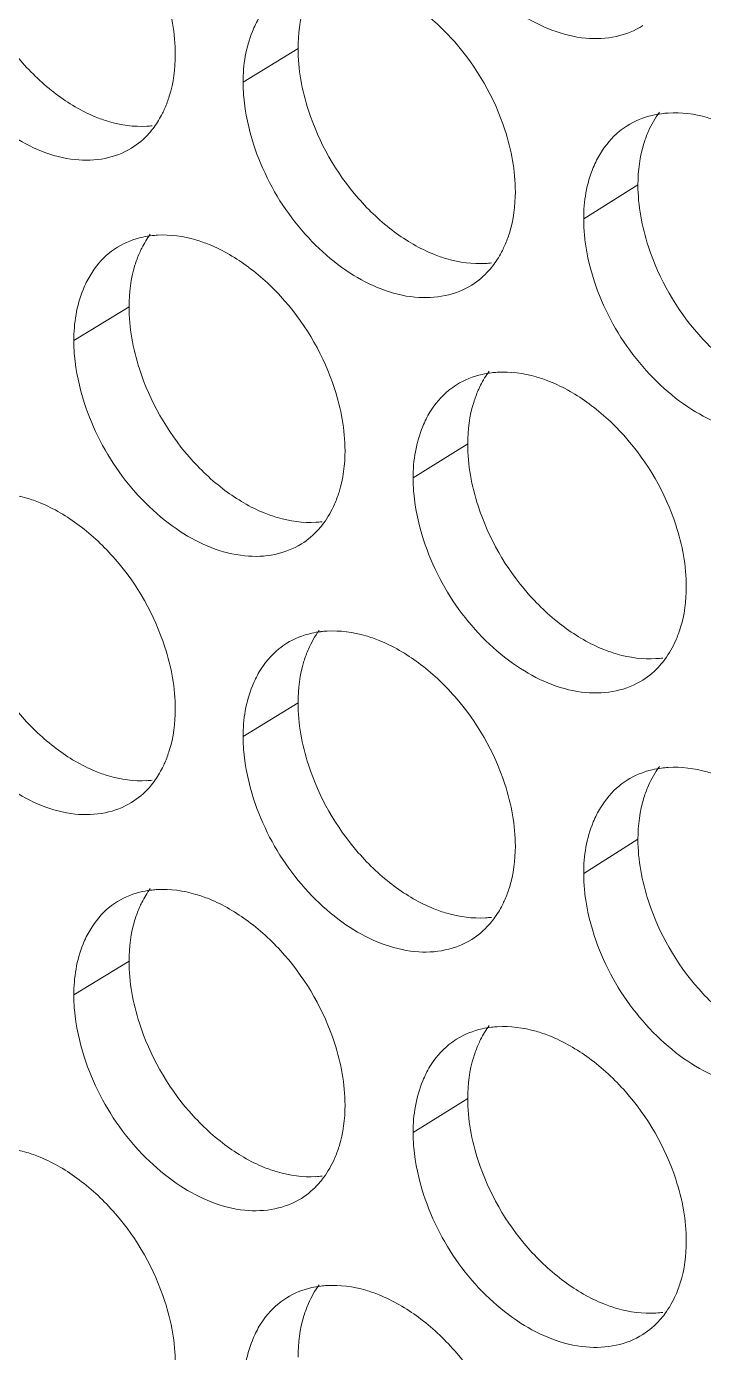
# Model space of a CAD drawing. Header units: millimetres. Extents: x 1177 to 4147, y 93 to 2194.
# Drawn here: x 2623.2 to 2631.35, y 853.62 to 869.58 of the extents above; entities that cross this region are included whole.
import ezdxf

# ---------------------------------------------------------------- set-up
doc = ezdxf.new("R2010")
doc.units = ezdxf.units.MM
doc.header["$LTSCALE"] = 0.1
doc.layers.get('0').update_dxf_attribs({"lineweight": 13})
doc.layers.add('标注', color=251, linetype='Continuous', lineweight=9)

# ---------------------------------------------------------------- blocks, each defined once
blk = doc.blocks.new('02')
at = {"layer": '标注'}
for p, q in [((4521.226, 833.146), (4520.281, 832.564)), ((4527.071, 830.8), (4526.138, 830.213)), ((4518.32, 828.704), (4517.37, 828.124)), ((4524.143, 826.345), (4523.204, 825.76)), ((4521.226, 821.896), (4520.281, 821.314)), ((4527.071, 819.55), (4526.138, 818.963)), ((4518.32, 817.454), (4517.37, 816.874)), ((4518.32, 817.454), (4517.37, 816.874)), ((4524.143, 815.095), (4523.204, 814.51)), ((4524.143, 815.095), (4523.204, 814.51))]:
    blk.add_line(p, q, dxfattribs=at)
for centre, radius, start, end in [((4527.696, 830.334), 1.703, 93.4995, 97.4403), ((4518.536, 833.461), 1.657, 273.1165, 276.3409), ((4518.899, 828.266), 1.671, 93.1402, 96.3143), ((4524.353, 831.126), 1.681, 273.3584, 276.8634), ((4524.753, 825.885), 1.695, 93.382, 96.8256), ((4521.439, 826.662), 1.666, 273.2354, 276.9082), ((4521.82, 821.451), 1.68, 93.2591, 96.8777), ((4527.279, 824.34), 1.689, 273.4759, 277.4824), ((4527.696, 819.084), 1.703, 93.4995, 97.4403), ((4518.536, 822.211), 1.657, 273.1165, 276.3409), ((4518.899, 817.016), 1.671, 93.1402, 96.3143), ((4518.899, 817.016), 1.671, 93.1402, 96.3143), ((4524.353, 819.876), 1.681, 273.3584, 276.8634), ((4524.753, 814.635), 1.695, 93.382, 96.8256), ((4524.753, 814.635), 1.695, 93.382, 96.8256), ((4521.439, 815.412), 1.666, 273.2354, 276.9082), ((4521.439, 815.412), 1.666, 273.2354, 276.9082), ((4521.82, 810.201), 1.68, 93.2591, 96.8777), ((4527.279, 813.09), 1.689, 273.4759, 277.4824), ((4527.279, 813.09), 1.689, 273.4759, 277.4824)]:
    blk.add_arc(centre, radius, start, end, dxfattribs=at)
for points, knots in [([(4519.116, 833.037), (4519.116, 833.398), (4518.939, 834.337), (4518.318, 835.431), (4517.499, 836.204), (4517.029, 836.487), (4516.789, 836.585)], [0, 0, 0, 0, 0.243452, 0.63453, 0.824864, 1, 1, 1, 1]), ([(4523.385, 835.944), (4523.532, 835.491), (4523.869, 834.845), (4524.5, 834.145), (4525.173, 833.607), (4525.946, 833.287), (4526.693, 833.321), (4527.017, 833.448), (4527.156, 833.536)], [0, 0, 0, 0, 0.283814, 0.425007, 0.559995, 0.797345, 0.901745, 1, 1, 1, 1]), ([(4523.385, 835.944), (4523.532, 835.491), (4523.869, 834.845), (4524.5, 834.145), (4525.173, 833.607), (4525.946, 833.287), (4526.693, 833.321), (4527.017, 833.448), (4527.156, 833.536)], [0, 0, 0, 0, 0.283814, 0.425007, 0.559995, 0.797345, 0.901745, 1, 1, 1, 1]), ([(4515.425, 835.52), (4515.425, 835.159), (4515.6, 834.22), (4516.216, 833.124), (4517.032, 832.35), (4517.5, 832.067), (4517.74, 831.969)], [0, 0, 0, 0, 0.243755, 0.63494, 0.825083, 1, 1, 1, 1]), ([(4521.406, 834.068), (4521.376, 834), (4521.267, 833.704), (4521.226, 833.386), (4521.226, 833.146)], [0, 0, 0, 0, 0.236256, 1, 1, 1, 1]), ([(4524.963, 830.681), (4524.963, 831.041), (4524.785, 831.98), (4524.159, 833.072), (4523.334, 833.841), (4522.86, 834.121), (4522.619, 834.218)], [0, 0, 0, 0, 0.243126, 0.633835, 0.824352, 1, 1, 1, 1]), ([(4514.648, 833.874), (4514.793, 833.423), (4515.124, 832.777), (4515.744, 832.074), (4516.404, 831.532), (4517.165, 831.203), (4517.903, 831.225), (4518.224, 831.346), (4518.362, 831.431)], [0, 0, 0, 0, 0.285015, 0.426566, 0.56171, 0.798641, 0.902454, 1, 1, 1, 1]), ([(4520.56, 833.677), (4520.514, 833.599), (4520.344, 833.252), (4520.281, 832.859), (4520.281, 832.564)], [0, 0, 0, 0, 0.233434, 1, 1, 1, 1]), ([(4518.936, 832.116), (4518.965, 832.184), (4519.074, 832.479), (4519.116, 832.797), (4519.116, 833.037)], [0, 0, 0, 0, 0.236199, 1, 1, 1, 1]), ([(4521.226, 833.146), (4521.226, 832.786), (4521.402, 831.847), (4522.024, 830.754), (4522.845, 829.983), (4523.318, 829.703), (4523.559, 829.606)], [0, 0, 0, 0, 0.243429, 0.634245, 0.824571, 1, 1, 1, 1]), ([(4520.281, 832.564), (4520.281, 832.477), (4520.299, 832.116), (4520.377, 831.759), (4520.461, 831.497)], [0, 0, 0, 0, 0.239348, 1, 1, 1, 1]), ([(4518.75, 831.791), (4518.805, 831.866), (4518.87, 831.974), (4518.923, 832.087), (4518.936, 832.116)], [0, 0, 0, 0, 0.744058, 1, 1, 1, 1]), ([(4527.475, 832.023), (4527.422, 832.016), (4527.215, 831.979), (4527.016, 831.898), (4526.884, 831.815)], [0, 0, 0, 0, 0.256726, 1, 1, 1, 1]), ([(4528.493, 831.879), (4528.417, 831.909), (4528.127, 832.007), (4527.816, 832.048), (4527.592, 832.034)], [0, 0, 0, 0, 0.265131, 1, 1, 1, 1]), ([(4517.74, 831.969), (4517.814, 831.938), (4518.098, 831.838), (4518.405, 831.794), (4518.626, 831.807)], [0, 0, 0, 0, 0.265516, 1, 1, 1, 1]), ([(4518.362, 831.431), (4518.475, 831.5), (4518.612, 831.617), (4518.723, 831.755), (4518.75, 831.791)], [0, 0, 0, 0, 0.744664, 1, 1, 1, 1]), ([(4526.884, 831.815), (4526.838, 831.786), (4526.659, 831.657), (4526.513, 831.483), (4526.427, 831.341)], [0, 0, 0, 0, 0.246012, 1, 1, 1, 1]), ([(4527.253, 831.723), (4527.223, 831.654), (4527.113, 831.359), (4527.071, 831.04), (4527.071, 830.8)], [0, 0, 0, 0, 0.236551, 1, 1, 1, 1]), ([(4520.461, 831.497), (4520.608, 831.045), (4520.943, 830.399), (4521.57, 829.697), (4522.239, 829.158), (4523.008, 828.836), (4523.752, 828.866), (4524.075, 828.991), (4524.214, 829.077)], [0, 0, 0, 0, 0.284212, 0.425524, 0.560563, 0.797774, 0.901979, 1, 1, 1, 1]), ([(4526.427, 831.341), (4526.379, 831.263), (4526.203, 830.913), (4526.138, 830.513), (4526.138, 830.213)], [0, 0, 0, 0, 0.233654, 1, 1, 1, 1]), ([(4524.782, 829.76), (4524.812, 829.828), (4524.921, 830.123), (4524.963, 830.441), (4524.963, 830.681)], [0, 0, 0, 0, 0.236494, 1, 1, 1, 1]), ([(4527.071, 830.8), (4527.071, 830.44), (4527.249, 829.502), (4527.876, 828.41), (4528.704, 827.645), (4529.179, 827.367), (4529.422, 827.271)], [0, 0, 0, 0, 0.243106, 0.633556, 0.824063, 1, 1, 1, 1]), ([(4526.138, 830.213), (4526.138, 830.127), (4526.155, 829.766), (4526.234, 829.409), (4526.319, 829.147)], [0, 0, 0, 0, 0.239426, 1, 1, 1, 1]), ([(4518.715, 829.927), (4518.662, 829.921), (4518.455, 829.888), (4518.255, 829.811), (4518.122, 829.73)], [0, 0, 0, 0, 0.257038, 1, 1, 1, 1]), ([(4518.684, 829.95), (4518.63, 829.875), (4518.565, 829.768), (4518.512, 829.655), (4518.499, 829.626)], [0, 0, 0, 0, 0.744038, 1, 1, 1, 1]), ([(4519.698, 829.773), (4519.624, 829.803), (4519.338, 829.904), (4519.03, 829.947), (4518.807, 829.935)], [0, 0, 0, 0, 0.265596, 1, 1, 1, 1]), ([(4522.034, 826.23), (4522.034, 826.591), (4521.856, 827.53), (4521.233, 828.623), (4520.411, 829.394), (4519.939, 829.675), (4519.698, 829.773)], [0, 0, 0, 0, 0.243289, 0.634182, 0.824608, 1, 1, 1, 1]), ([(4524.591, 829.429), (4524.647, 829.505), (4524.714, 829.614), (4524.769, 829.73), (4524.782, 829.76)], [0, 0, 0, 0, 0.744156, 1, 1, 1, 1]), ([(4518.122, 829.73), (4518.074, 829.7), (4517.887, 829.568), (4517.737, 829.387), (4517.649, 829.238)], [0, 0, 0, 0, 0.245477, 1, 1, 1, 1]), ([(4518.499, 829.626), (4518.469, 829.558), (4518.361, 829.262), (4518.32, 828.944), (4518.32, 828.704)], [0, 0, 0, 0, 0.236109, 1, 1, 1, 1]), ([(4523.559, 829.606), (4523.633, 829.576), (4523.92, 829.477), (4524.229, 829.435), (4524.452, 829.448)], [0, 0, 0, 0, 0.265204, 1, 1, 1, 1]), ([(4524.214, 829.077), (4524.323, 829.145), (4524.456, 829.26), (4524.565, 829.394), (4524.591, 829.429)], [0, 0, 0, 0, 0.745099, 1, 1, 1, 1]), ([(4517.649, 829.238), (4517.603, 829.161), (4517.433, 828.814), (4517.37, 828.42), (4517.37, 828.124)], [0, 0, 0, 0, 0.233202, 1, 1, 1, 1]), ([(4526.319, 829.147), (4526.467, 828.695), (4526.807, 828.048), (4527.441, 827.349), (4528.118, 826.812), (4528.895, 826.496), (4529.645, 826.534), (4529.97, 826.663), (4530.11, 826.752)], [0, 0, 0, 0, 0.283418, 0.424493, 0.559431, 0.79692, 0.901513, 1, 1, 1, 1]), ([(4518.32, 828.704), (4518.32, 828.344), (4518.495, 827.405), (4519.114, 826.31), (4519.933, 825.538), (4520.403, 825.257), (4520.644, 825.159)], [0, 0, 0, 0, 0.243591, 0.634592, 0.824826, 1, 1, 1, 1]), ([(4517.37, 828.124), (4517.37, 828.037), (4517.387, 827.676), (4517.465, 827.319), (4517.549, 827.057)], [0, 0, 0, 0, 0.23931, 1, 1, 1, 1]), ([(4524.551, 827.568), (4524.497, 827.562), (4524.288, 827.526), (4524.086, 827.447), (4523.953, 827.363)], [0, 0, 0, 0, 0.256955, 1, 1, 1, 1]), ([(4524.514, 827.597), (4524.458, 827.521), (4524.391, 827.412), (4524.337, 827.296), (4524.324, 827.267)], [0, 0, 0, 0, 0.744132, 1, 1, 1, 1]), ([(4525.55, 827.42), (4525.475, 827.45), (4525.187, 827.549), (4524.876, 827.591), (4524.653, 827.577)], [0, 0, 0, 0, 0.265285, 1, 1, 1, 1]), ([(4523.953, 827.363), (4523.907, 827.334), (4523.727, 827.206), (4523.581, 827.033), (4523.494, 826.891)], [0, 0, 0, 0, 0.245938, 1, 1, 1, 1]), ([(4524.324, 827.267), (4524.294, 827.199), (4524.185, 826.903), (4524.143, 826.585), (4524.143, 826.345)], [0, 0, 0, 0, 0.236404, 1, 1, 1, 1]), ([(4527.903, 823.888), (4527.903, 824.249), (4527.725, 825.188), (4527.096, 826.278), (4526.268, 827.045), (4525.793, 827.323), (4525.55, 827.42)], [0, 0, 0, 0, 0.242965, 0.633489, 0.824097, 1, 1, 1, 1]), ([(4517.549, 827.057), (4517.695, 826.606), (4518.028, 825.96), (4518.651, 825.257), (4519.316, 824.716), (4520.081, 824.391), (4520.822, 824.417), (4521.144, 824.54), (4521.283, 824.626)], [0, 0, 0, 0, 0.284613, 0.426043, 0.561135, 0.798206, 0.902216, 1, 1, 1, 1]), ([(4523.494, 826.891), (4523.447, 826.813), (4523.27, 826.462), (4523.204, 826.06), (4523.204, 825.76)], [0, 0, 0, 0, 0.233396, 1, 1, 1, 1]), ([(4524.143, 826.345), (4524.143, 825.984), (4524.32, 825.046), (4524.944, 823.954), (4525.769, 823.186), (4526.243, 822.907), (4526.485, 822.81)], [0, 0, 0, 0, 0.243267, 0.6339, 0.824316, 1, 1, 1, 1]), ([(4521.853, 825.31), (4521.883, 825.378), (4521.992, 825.673), (4522.034, 825.991), (4522.034, 826.23)], [0, 0, 0, 0, 0.236346, 1, 1, 1, 1]), ([(4523.204, 825.76), (4523.204, 825.673), (4523.221, 825.312), (4523.3, 824.955), (4523.385, 824.694)], [0, 0, 0, 0, 0.239387, 1, 1, 1, 1]), ([(4516.789, 825.335), (4516.715, 825.365), (4516.43, 825.466), (4516.123, 825.51), (4515.901, 825.499)], [0, 0, 0, 0, 0.265755, 1, 1, 1, 1]), ([(4519.116, 821.787), (4519.116, 822.148), (4518.939, 823.087), (4518.318, 824.181), (4517.499, 824.954), (4517.029, 825.237), (4516.789, 825.335)], [0, 0, 0, 0, 0.243452, 0.63453, 0.824864, 1, 1, 1, 1]), ([(4520.644, 825.159), (4520.718, 825.129), (4521.004, 825.029), (4521.311, 824.986), (4521.533, 824.999)], [0, 0, 0, 0, 0.265359, 1, 1, 1, 1]), ([(4521.283, 824.626), (4521.395, 824.695), (4521.532, 824.813), (4521.643, 824.951), (4521.669, 824.988)], [0, 0, 0, 0, 0.744745, 1, 1, 1, 1]), ([(4523.385, 824.694), (4523.532, 824.241), (4523.869, 823.595), (4524.5, 822.895), (4525.173, 822.357), (4525.946, 822.037), (4526.693, 822.071), (4527.017, 822.198), (4527.156, 822.286)], [0, 0, 0, 0, 0.283814, 0.425007, 0.559995, 0.797345, 0.901745, 1, 1, 1, 1]), ([(4515.425, 824.27), (4515.425, 823.909), (4515.6, 822.97), (4516.216, 821.874), (4517.032, 821.1), (4517.5, 820.817), (4517.74, 820.719)], [0, 0, 0, 0, 0.243755, 0.63494, 0.825083, 1, 1, 1, 1]), ([(4527.721, 822.967), (4527.752, 823.035), (4527.861, 823.33), (4527.903, 823.648), (4527.903, 823.888)], [0, 0, 0, 0, 0.236641, 1, 1, 1, 1]), ([(4522.619, 822.968), (4522.544, 822.998), (4522.257, 823.098), (4521.947, 823.14), (4521.724, 823.128)], [0, 0, 0, 0, 0.26544, 1, 1, 1, 1]), ([(4521.032, 822.918), (4520.984, 822.889), (4520.798, 822.756), (4520.648, 822.575), (4520.56, 822.427)], [0, 0, 0, 0, 0.245581, 1, 1, 1, 1]), ([(4521.619, 823.118), (4521.566, 823.112), (4521.361, 823.077), (4521.163, 822.999), (4521.032, 822.918)], [0, 0, 0, 0, 0.256832, 1, 1, 1, 1]), ([(4524.963, 819.431), (4524.963, 819.791), (4524.785, 820.73), (4524.159, 821.822), (4523.334, 822.591), (4522.86, 822.871), (4522.619, 822.968)], [0, 0, 0, 0, 0.243126, 0.633835, 0.824352, 1, 1, 1, 1]), ([(4521.406, 822.818), (4521.376, 822.75), (4521.267, 822.454), (4521.226, 822.136), (4521.226, 821.896)], [0, 0, 0, 0, 0.236256, 1, 1, 1, 1]), ([(4526.485, 822.81), (4526.56, 822.781), (4526.848, 822.682), (4527.158, 822.641), (4527.381, 822.654)], [0, 0, 0, 0, 0.265051, 1, 1, 1, 1]), ([(4514.648, 822.624), (4514.793, 822.173), (4515.124, 821.527), (4515.744, 820.824), (4516.404, 820.282), (4517.165, 819.953), (4517.903, 819.975), (4518.224, 820.096), (4518.362, 820.181)], [0, 0, 0, 0, 0.285015, 0.426566, 0.56171, 0.798641, 0.902454, 1, 1, 1, 1]), ([(4527.156, 822.286), (4527.265, 822.355), (4527.399, 822.47), (4527.507, 822.605), (4527.534, 822.641)], [0, 0, 0, 0, 0.745148, 1, 1, 1, 1]), ([(4520.56, 822.427), (4520.514, 822.349), (4520.344, 822.002), (4520.281, 821.609), (4520.281, 821.314)], [0, 0, 0, 0, 0.233434, 1, 1, 1, 1]), ([(4518.936, 820.866), (4518.965, 820.934), (4519.074, 821.229), (4519.116, 821.547), (4519.116, 821.787)], [0, 0, 0, 0, 0.236199, 1, 1, 1, 1]), ([(4521.226, 821.896), (4521.226, 821.536), (4521.402, 820.597), (4522.024, 819.504), (4522.845, 818.733), (4523.318, 818.453), (4523.559, 818.356)], [0, 0, 0, 0, 0.243429, 0.634245, 0.824571, 1, 1, 1, 1]), ([(4520.281, 821.314), (4520.281, 821.227), (4520.299, 820.866), (4520.377, 820.509), (4520.461, 820.247)], [0, 0, 0, 0, 0.239348, 1, 1, 1, 1]), ([(4518.75, 820.541), (4518.805, 820.616), (4518.87, 820.724), (4518.923, 820.837), (4518.936, 820.866)], [0, 0, 0, 0, 0.744058, 1, 1, 1, 1]), ([(4517.74, 820.719), (4517.814, 820.688), (4518.098, 820.588), (4518.405, 820.544), (4518.626, 820.557)], [0, 0, 0, 0, 0.265516, 1, 1, 1, 1]), ([(4527.475, 820.773), (4527.422, 820.766), (4527.215, 820.729), (4527.016, 820.648), (4526.884, 820.565)], [0, 0, 0, 0, 0.256726, 1, 1, 1, 1]), ([(4528.493, 820.629), (4528.417, 820.659), (4528.127, 820.757), (4527.816, 820.798), (4527.592, 820.784)], [0, 0, 0, 0, 0.265131, 1, 1, 1, 1]), ([(4518.362, 820.181), (4518.475, 820.25), (4518.612, 820.367), (4518.723, 820.505), (4518.75, 820.541)], [0, 0, 0, 0, 0.744664, 1, 1, 1, 1]), ([(4526.884, 820.565), (4526.838, 820.536), (4526.659, 820.407), (4526.513, 820.233), (4526.427, 820.091)], [0, 0, 0, 0, 0.246012, 1, 1, 1, 1]), ([(4527.253, 820.473), (4527.223, 820.404), (4527.113, 820.109), (4527.071, 819.79), (4527.071, 819.55)], [0, 0, 0, 0, 0.236551, 1, 1, 1, 1]), ([(4520.461, 820.247), (4520.608, 819.795), (4520.943, 819.149), (4521.57, 818.447), (4522.239, 817.908), (4523.008, 817.586), (4523.752, 817.616), (4524.075, 817.741), (4524.214, 817.827)], [0, 0, 0, 0, 0.284212, 0.425524, 0.560563, 0.797774, 0.901979, 1, 1, 1, 1]), ([(4526.427, 820.091), (4526.379, 820.013), (4526.203, 819.663), (4526.138, 819.263), (4526.138, 818.963)], [0, 0, 0, 0, 0.233654, 1, 1, 1, 1]), ([(4527.071, 819.55), (4527.071, 819.19), (4527.249, 818.252), (4527.876, 817.16), (4528.704, 816.395), (4529.179, 816.117), (4529.422, 816.021)], [0, 0, 0, 0, 0.243106, 0.633556, 0.824063, 1, 1, 1, 1]), ([(4524.782, 818.51), (4524.812, 818.578), (4524.921, 818.873), (4524.963, 819.191), (4524.963, 819.431)], [0, 0, 0, 0, 0.236494, 1, 1, 1, 1]), ([(4526.138, 818.963), (4526.138, 818.877), (4526.155, 818.516), (4526.234, 818.159), (4526.319, 817.897)], [0, 0, 0, 0, 0.239426, 1, 1, 1, 1]), ([(4518.715, 818.677), (4518.662, 818.671), (4518.455, 818.638), (4518.255, 818.561), (4518.122, 818.48)], [0, 0, 0, 0, 0.257038, 1, 1, 1, 1]), ([(4518.715, 818.677), (4518.662, 818.671), (4518.455, 818.638), (4518.255, 818.561), (4518.122, 818.48)], [0, 0, 0, 0, 0.257038, 1, 1, 1, 1]), ([(4518.684, 818.7), (4518.63, 818.625), (4518.565, 818.518), (4518.512, 818.405), (4518.499, 818.376)], [0, 0, 0, 0, 0.744038, 1, 1, 1, 1]), ([(4518.684, 818.7), (4518.63, 818.625), (4518.565, 818.518), (4518.512, 818.405), (4518.499, 818.376)], [0, 0, 0, 0, 0.744038, 1, 1, 1, 1]), ([(4519.698, 818.523), (4519.624, 818.553), (4519.338, 818.654), (4519.03, 818.697), (4518.807, 818.685)], [0, 0, 0, 0, 0.265596, 1, 1, 1, 1]), ([(4519.698, 818.523), (4519.624, 818.553), (4519.338, 818.654), (4519.03, 818.697), (4518.807, 818.685)], [0, 0, 0, 0, 0.265596, 1, 1, 1, 1]), ([(4518.122, 818.48), (4518.074, 818.45), (4517.887, 818.318), (4517.737, 818.137), (4517.649, 817.988)], [0, 0, 0, 0, 0.245477, 1, 1, 1, 1]), ([(4518.122, 818.48), (4518.074, 818.45), (4517.887, 818.318), (4517.737, 818.137), (4517.649, 817.988)], [0, 0, 0, 0, 0.245477, 1, 1, 1, 1]), ([(4518.499, 818.376), (4518.469, 818.308), (4518.361, 818.012), (4518.32, 817.694), (4518.32, 817.454)], [0, 0, 0, 0, 0.236109, 1, 1, 1, 1]), ([(4518.499, 818.376), (4518.469, 818.308), (4518.361, 818.012), (4518.32, 817.694), (4518.32, 817.454)], [0, 0, 0, 0, 0.236109, 1, 1, 1, 1]), ([(4522.034, 814.98), (4522.034, 815.341), (4521.856, 816.28), (4521.233, 817.373), (4520.411, 818.144), (4519.939, 818.425), (4519.698, 818.523)], [0, 0, 0, 0, 0.243289, 0.634182, 0.824608, 1, 1, 1, 1]), ([(4522.034, 814.98), (4522.034, 815.341), (4521.856, 816.28), (4521.233, 817.373), (4520.411, 818.144), (4519.939, 818.425), (4519.698, 818.523)], [0, 0, 0, 0, 0.243289, 0.634182, 0.824608, 1, 1, 1, 1]), ([(4523.559, 818.356), (4523.633, 818.326), (4523.92, 818.227), (4524.229, 818.185), (4524.452, 818.198)], [0, 0, 0, 0, 0.265204, 1, 1, 1, 1]), ([(4524.591, 818.179), (4524.647, 818.255), (4524.714, 818.364), (4524.769, 818.48), (4524.782, 818.51)], [0, 0, 0, 0, 0.744156, 1, 1, 1, 1]), ([(4524.214, 817.827), (4524.323, 817.895), (4524.456, 818.01), (4524.565, 818.144), (4524.591, 818.179)], [0, 0, 0, 0, 0.745099, 1, 1, 1, 1]), ([(4517.649, 817.988), (4517.603, 817.911), (4517.433, 817.564), (4517.37, 817.17), (4517.37, 816.874)], [0, 0, 0, 0, 0.233202, 1, 1, 1, 1]), ([(4517.649, 817.988), (4517.603, 817.911), (4517.433, 817.564), (4517.37, 817.17), (4517.37, 816.874)], [0, 0, 0, 0, 0.233202, 1, 1, 1, 1]), ([(4526.319, 817.897), (4526.467, 817.445), (4526.807, 816.798), (4527.441, 816.099), (4528.118, 815.562), (4528.895, 815.246), (4529.645, 815.284), (4529.97, 815.413), (4530.11, 815.502)], [0, 0, 0, 0, 0.283418, 0.424493, 0.559431, 0.79692, 0.901513, 1, 1, 1, 1]), ([(4518.32, 817.454), (4518.32, 817.094), (4518.495, 816.155), (4519.114, 815.06), (4519.933, 814.288), (4520.403, 814.007), (4520.644, 813.909)], [0, 0, 0, 0, 0.243591, 0.634592, 0.824826, 1, 1, 1, 1]), ([(4518.32, 817.454), (4518.32, 817.094), (4518.495, 816.155), (4519.114, 815.06), (4519.933, 814.288), (4520.403, 814.007), (4520.644, 813.909)], [0, 0, 0, 0, 0.243591, 0.634592, 0.824826, 1, 1, 1, 1]), ([(4517.37, 816.874), (4517.37, 816.787), (4517.387, 816.426), (4517.465, 816.069), (4517.549, 815.807)], [0, 0, 0, 0, 0.23931, 1, 1, 1, 1]), ([(4517.37, 816.874), (4517.37, 816.787), (4517.387, 816.426), (4517.465, 816.069), (4517.549, 815.807)], [0, 0, 0, 0, 0.23931, 1, 1, 1, 1]), ([(4524.551, 816.318), (4524.497, 816.312), (4524.288, 816.276), (4524.086, 816.197), (4523.953, 816.113)], [0, 0, 0, 0, 0.256955, 1, 1, 1, 1]), ([(4524.551, 816.318), (4524.497, 816.312), (4524.288, 816.276), (4524.086, 816.197), (4523.953, 816.113)], [0, 0, 0, 0, 0.256955, 1, 1, 1, 1]), ([(4524.514, 816.347), (4524.458, 816.271), (4524.391, 816.162), (4524.337, 816.046), (4524.324, 816.017)], [0, 0, 0, 0, 0.744132, 1, 1, 1, 1]), ([(4524.514, 816.347), (4524.458, 816.271), (4524.391, 816.162), (4524.337, 816.046), (4524.324, 816.017)], [0, 0, 0, 0, 0.744132, 1, 1, 1, 1]), ([(4525.55, 816.17), (4525.475, 816.2), (4525.187, 816.299), (4524.876, 816.341), (4524.653, 816.327)], [0, 0, 0, 0, 0.265285, 1, 1, 1, 1]), ([(4525.55, 816.17), (4525.475, 816.2), (4525.187, 816.299), (4524.876, 816.341), (4524.653, 816.327)], [0, 0, 0, 0, 0.265285, 1, 1, 1, 1]), ([(4523.953, 816.113), (4523.907, 816.084), (4523.727, 815.956), (4523.581, 815.783), (4523.494, 815.641)], [0, 0, 0, 0, 0.245938, 1, 1, 1, 1]), ([(4523.953, 816.113), (4523.907, 816.084), (4523.727, 815.956), (4523.581, 815.783), (4523.494, 815.641)], [0, 0, 0, 0, 0.245938, 1, 1, 1, 1]), ([(4527.903, 812.638), (4527.903, 812.999), (4527.725, 813.938), (4527.096, 815.028), (4526.268, 815.795), (4525.793, 816.073), (4525.55, 816.17)], [0, 0, 0, 0, 0.242965, 0.633489, 0.824097, 1, 1, 1, 1]), ([(4527.903, 812.638), (4527.903, 812.999), (4527.725, 813.938), (4527.096, 815.028), (4526.268, 815.795), (4525.793, 816.073), (4525.55, 816.17)], [0, 0, 0, 0, 0.242965, 0.633489, 0.824097, 1, 1, 1, 1]), ([(4524.324, 816.017), (4524.294, 815.949), (4524.185, 815.653), (4524.143, 815.335), (4524.143, 815.095)], [0, 0, 0, 0, 0.236404, 1, 1, 1, 1]), ([(4524.324, 816.017), (4524.294, 815.949), (4524.185, 815.653), (4524.143, 815.335), (4524.143, 815.095)], [0, 0, 0, 0, 0.236404, 1, 1, 1, 1]), ([(4517.549, 815.807), (4517.695, 815.356), (4518.028, 814.71), (4518.651, 814.007), (4519.316, 813.466), (4520.081, 813.141), (4520.822, 813.167), (4521.144, 813.29), (4521.283, 813.376)], [0, 0, 0, 0, 0.284613, 0.426043, 0.561135, 0.798206, 0.902216, 1, 1, 1, 1]), ([(4517.549, 815.807), (4517.695, 815.356), (4518.028, 814.71), (4518.651, 814.007), (4519.316, 813.466), (4520.081, 813.141), (4520.822, 813.167), (4521.144, 813.29), (4521.283, 813.376)], [0, 0, 0, 0, 0.284613, 0.426043, 0.561135, 0.798206, 0.902216, 1, 1, 1, 1]), ([(4523.494, 815.641), (4523.447, 815.563), (4523.27, 815.212), (4523.204, 814.81), (4523.204, 814.51)], [0, 0, 0, 0, 0.233396, 1, 1, 1, 1]), ([(4523.494, 815.641), (4523.447, 815.563), (4523.27, 815.212), (4523.204, 814.81), (4523.204, 814.51)], [0, 0, 0, 0, 0.233396, 1, 1, 1, 1]), ([(4521.853, 814.06), (4521.883, 814.128), (4521.992, 814.423), (4522.034, 814.741), (4522.034, 814.98)], [0, 0, 0, 0, 0.236346, 1, 1, 1, 1]), ([(4521.853, 814.06), (4521.883, 814.128), (4521.992, 814.423), (4522.034, 814.741), (4522.034, 814.98)], [0, 0, 0, 0, 0.236346, 1, 1, 1, 1]), ([(4524.143, 815.095), (4524.143, 814.734), (4524.32, 813.796), (4524.944, 812.704), (4525.769, 811.936), (4526.243, 811.657), (4526.485, 811.56)], [0, 0, 0, 0, 0.243267, 0.6339, 0.824316, 1, 1, 1, 1]), ([(4524.143, 815.095), (4524.143, 814.734), (4524.32, 813.796), (4524.944, 812.704), (4525.769, 811.936), (4526.243, 811.657), (4526.485, 811.56)], [0, 0, 0, 0, 0.243267, 0.6339, 0.824316, 1, 1, 1, 1]), ([(4523.204, 814.51), (4523.204, 814.423), (4523.221, 814.062), (4523.3, 813.705), (4523.385, 813.444)], [0, 0, 0, 0, 0.239387, 1, 1, 1, 1]), ([(4523.204, 814.51), (4523.204, 814.423), (4523.221, 814.062), (4523.3, 813.705), (4523.385, 813.444)], [0, 0, 0, 0, 0.239387, 1, 1, 1, 1]), ([(4516.789, 814.085), (4516.715, 814.115), (4516.43, 814.216), (4516.123, 814.26), (4515.901, 814.249)], [0, 0, 0, 0, 0.265755, 1, 1, 1, 1]), ([(4519.116, 810.537), (4519.116, 810.898), (4518.939, 811.837), (4518.318, 812.931), (4517.499, 813.704), (4517.029, 813.987), (4516.789, 814.085)], [0, 0, 0, 0, 0.243452, 0.63453, 0.824864, 1, 1, 1, 1]), ([(4520.644, 813.909), (4520.718, 813.879), (4521.004, 813.779), (4521.311, 813.736), (4521.533, 813.749)], [0, 0, 0, 0, 0.265359, 1, 1, 1, 1]), ([(4520.644, 813.909), (4520.718, 813.879), (4521.004, 813.779), (4521.311, 813.736), (4521.533, 813.749)], [0, 0, 0, 0, 0.265359, 1, 1, 1, 1]), ([(4521.283, 813.376), (4521.395, 813.445), (4521.532, 813.563), (4521.643, 813.701), (4521.669, 813.738)], [0, 0, 0, 0, 0.744745, 1, 1, 1, 1]), ([(4521.283, 813.376), (4521.395, 813.445), (4521.532, 813.563), (4521.643, 813.701), (4521.669, 813.738)], [0, 0, 0, 0, 0.744745, 1, 1, 1, 1]), ([(4523.385, 813.444), (4523.532, 812.991), (4523.869, 812.345), (4524.5, 811.645), (4525.173, 811.107), (4525.946, 810.787), (4526.693, 810.821), (4527.017, 810.948), (4527.156, 811.036)], [0, 0, 0, 0, 0.283814, 0.425007, 0.559995, 0.797345, 0.901745, 1, 1, 1, 1]), ([(4523.385, 813.444), (4523.532, 812.991), (4523.869, 812.345), (4524.5, 811.645), (4525.173, 811.107), (4525.946, 810.787), (4526.693, 810.821), (4527.017, 810.948), (4527.156, 811.036)], [0, 0, 0, 0, 0.283814, 0.425007, 0.559995, 0.797345, 0.901745, 1, 1, 1, 1]), ([(4515.425, 813.02), (4515.425, 812.659), (4515.6, 811.72), (4516.216, 810.624), (4517.032, 809.85), (4517.5, 809.567), (4517.74, 809.469)], [0, 0, 0, 0, 0.243755, 0.63494, 0.825083, 1, 1, 1, 1]), ([(4527.721, 811.717), (4527.752, 811.785), (4527.861, 812.08), (4527.903, 812.398), (4527.903, 812.638)], [0, 0, 0, 0, 0.236641, 1, 1, 1, 1]), ([(4527.721, 811.717), (4527.752, 811.785), (4527.861, 812.08), (4527.903, 812.398), (4527.903, 812.638)], [0, 0, 0, 0, 0.236641, 1, 1, 1, 1]), ([(4521.619, 811.868), (4521.566, 811.862), (4521.361, 811.827), (4521.163, 811.749), (4521.032, 811.668)], [0, 0, 0, 0, 0.256832, 1, 1, 1, 1]), ([(4522.619, 811.718), (4522.544, 811.748), (4522.257, 811.848), (4521.947, 811.89), (4521.724, 811.878)], [0, 0, 0, 0, 0.26544, 1, 1, 1, 1]), ([(4521.032, 811.668), (4520.984, 811.639), (4520.798, 811.506), (4520.648, 811.325), (4520.56, 811.177)], [0, 0, 0, 0, 0.245581, 1, 1, 1, 1]), ([(4521.406, 811.568), (4521.376, 811.5), (4521.267, 811.204), (4521.226, 810.886), (4521.226, 810.646)], [0, 0, 0, 0, 0.236256, 1, 1, 1, 1]), ([(4524.963, 808.181), (4524.963, 808.541), (4524.785, 809.48), (4524.159, 810.572), (4523.334, 811.341), (4522.86, 811.621), (4522.619, 811.718)], [0, 0, 0, 0, 0.243126, 0.633835, 0.824352, 1, 1, 1, 1]), ([(4526.485, 811.56), (4526.56, 811.531), (4526.848, 811.432), (4527.158, 811.391), (4527.381, 811.404)], [0, 0, 0, 0, 0.265051, 1, 1, 1, 1]), ([(4526.485, 811.56), (4526.56, 811.531), (4526.848, 811.432), (4527.158, 811.391), (4527.381, 811.404)], [0, 0, 0, 0, 0.265051, 1, 1, 1, 1]), ([(4514.648, 811.374), (4514.793, 810.923), (4515.124, 810.277), (4515.744, 809.574), (4516.404, 809.032), (4517.165, 808.703), (4517.903, 808.725), (4518.224, 808.846), (4518.362, 808.931)], [0, 0, 0, 0, 0.285015, 0.426566, 0.56171, 0.798641, 0.902454, 1, 1, 1, 1]), ([(4527.156, 811.036), (4527.265, 811.105), (4527.399, 811.22), (4527.507, 811.355), (4527.534, 811.391)], [0, 0, 0, 0, 0.745148, 1, 1, 1, 1]), ([(4527.156, 811.036), (4527.265, 811.105), (4527.399, 811.22), (4527.507, 811.355), (4527.534, 811.391)], [0, 0, 0, 0, 0.745148, 1, 1, 1, 1]), ([(4520.56, 811.177), (4520.514, 811.099), (4520.344, 810.752), (4520.281, 810.359), (4520.281, 810.064)], [0, 0, 0, 0, 0.233434, 1, 1, 1, 1])]:
    blk.add_open_spline(points, degree=3, knots=knots, dxfattribs=at)
for points in [[(4527.44, 832.048), (4527.365, 831.947), (4527.303, 831.837), (4527.253, 831.723)], [(4521.669, 824.988), (4521.742, 825.088), (4521.804, 825.197), (4521.853, 825.31)], [(4521.589, 823.139), (4521.516, 823.039), (4521.455, 822.931), (4521.406, 822.818)], [(4527.534, 822.641), (4527.608, 822.742), (4527.671, 822.852), (4527.721, 822.967)], [(4527.44, 820.798), (4527.365, 820.697), (4527.303, 820.587), (4527.253, 820.473)], [(4521.669, 813.738), (4521.742, 813.838), (4521.804, 813.947), (4521.853, 814.06)], [(4521.669, 813.738), (4521.742, 813.838), (4521.804, 813.947), (4521.853, 814.06)], [(4521.589, 811.889), (4521.516, 811.789), (4521.455, 811.681), (4521.406, 811.568)], [(4527.534, 811.391), (4527.608, 811.492), (4527.671, 811.602), (4527.721, 811.717)], [(4527.534, 811.391), (4527.608, 811.492), (4527.671, 811.602), (4527.721, 811.717)]]:
    blk.add_open_spline(points, degree=3, dxfattribs=at)

msp = doc.modelspace()

# ---------------------------------------------------------------- block references
at = {"xscale": 0.7, "yscale": 0.7, "zscale": 0.7}
msp.add_blockref('02', (-538.391, 286.112), dxfattribs=at)

doc.saveas('drawing.dxf')
